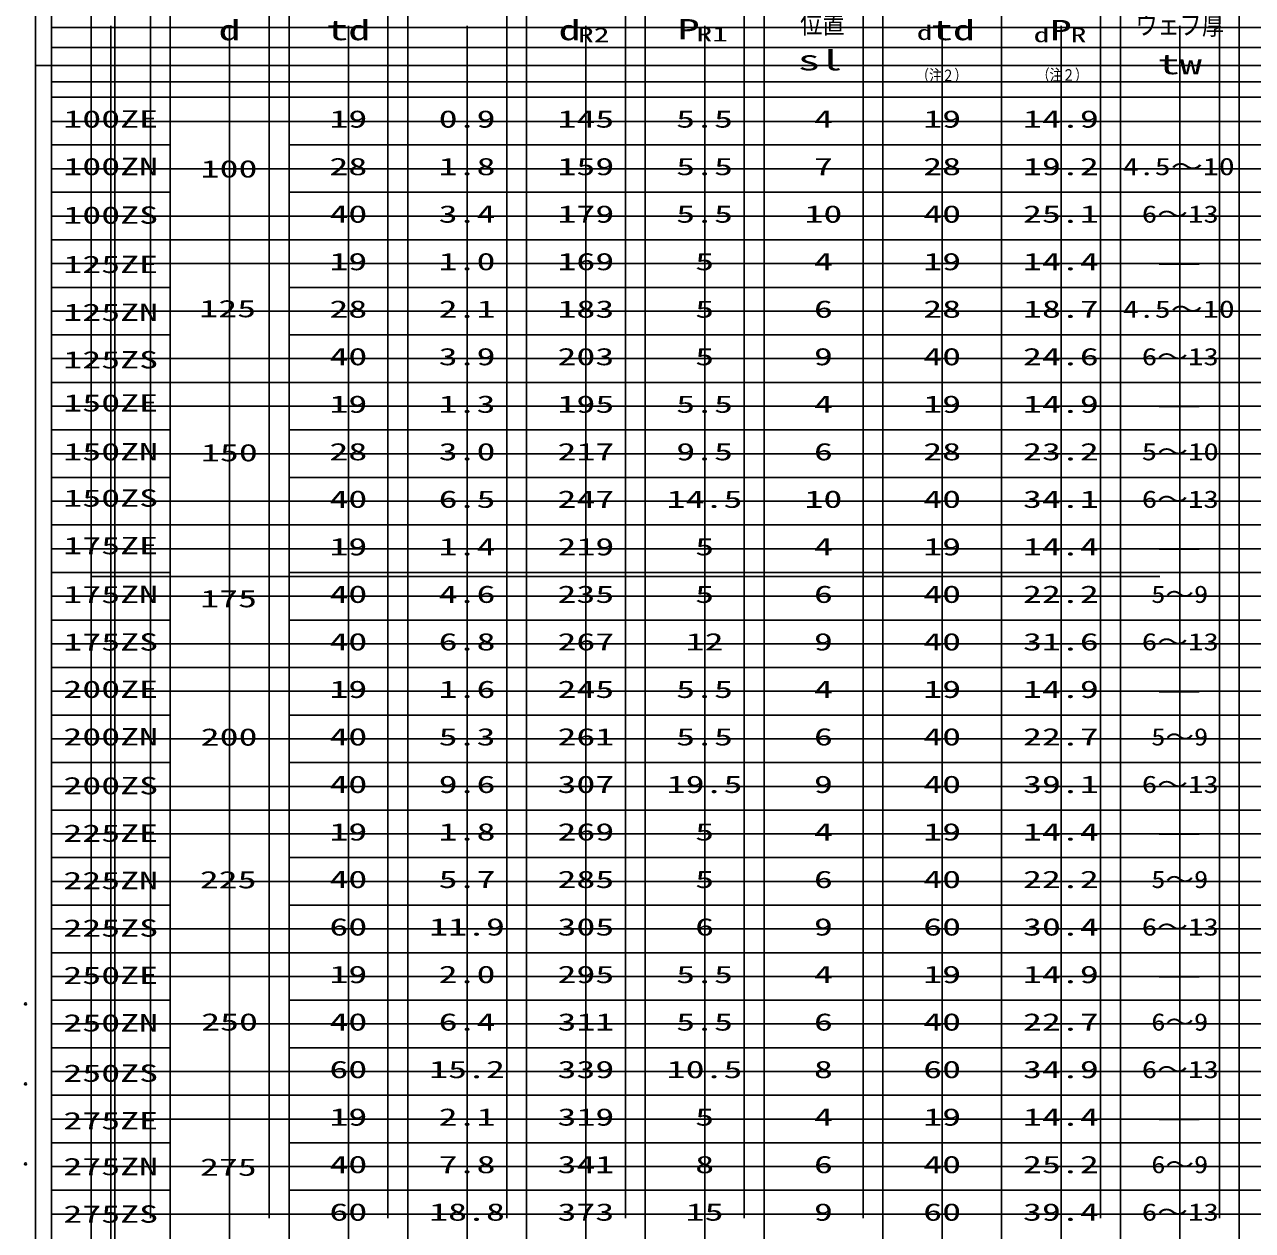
# Model space of a CAD drawing. Units: millimetres on the paper. Extents: x -420 to 420, y -297 to 297.
# Drawn here: x 136.8 to 291.8, y 22.7 to 175 of the extents above; entities that cross this region are included whole.
import ezdxf
from ezdxf.enums import TextEntityAlignment as Align

# ---------------------------------------------------------------- set-up
doc = ezdxf.new("R2010")
doc.units = ezdxf.units.MM
for name, color, linetype in [('0-0', 7, 'Continuous'), ('0-3_HOJO', 6, 'Continuous'), ('0-4_HWAKU', 7, 'Continuous'), ('0-7_MOJI', 7, 'Continuous'), ('0-A_WAKU', 7, 'Continuous'), ('0-E_ZUWAKU', 7, 'Continuous')]:
    doc.layers.add(name, color=color, linetype=linetype)
doc.styles.add('ＭＳ ゴシック', font='')
doc.styles.get('ＭＳ ゴシック').set_extended_font_data('MS Gothic')

msp = doc.modelspace()

# ---------------------------------------------------------------- linework, layer by layer
at = {"layer": '0-0'}
msp.add_line((245.167, -68.2), (245.167, 191.8), dxfattribs=at)
at = {"layer": '0-3_HOJO'}
for p, q in [((138.167, -256.5), (138.167, 249.8)), ((140.167, -256.5), (140.167, 239.8)), ((145.167, -256.5), (145.167, 239.8)), ((148.167, -256.5), (148.167, 239.8)), ((152.667, 24.3), (152.667, 195.3)), ((167.667, 24.3), (167.667, 195.3)), ((182.667, 24.3), (182.667, 195.3)), ((197.667, 24.3), (197.667, 195.3)), ((212.667, 24.3), (212.667, 195.3)), ((227.667, 24.3), (227.667, 195.3)), ((242.667, 24.3), (242.667, 195.3)), ((272.667, 24.3), (272.667, 195.3)), ((287.667, 24.3), (287.667, 195.3)), ((140.167, 174.597), (380.167, 174.597)), ((147.667, -2.2), (147.667, 174.8)), ((162.667, -68.2), (162.667, 174.8)), ((177.667, -68.2), (177.667, 174.8)), ((192.667, -68.2), (192.667, 174.8)), ((207.667, -68.2), (207.667, 174.8)), ((222.667, -68.2), (222.667, 174.8)), ((252.667, -68.2), (252.667, 174.8)), ((267.667, -68.2), (267.667, 174.8)), ((282.667, -68.2), (282.667, 174.8)), ((140.167, 172.097), (380.167, 172.097)), ((138.167, 169.8), (401, 169.8)), ((140.167, 169.8), (260.167, 169.8)), ((140.167, 167.745), (380.167, 167.745)), ((140.167, 162.745), (380.167, 162.745)), ((140.167, 156.745), (380.167, 156.745)), ((140.167, 150.8), (380.167, 150.8)), ((140.167, 144.8), (380.167, 144.8)), ((140.167, 138.8), (380.167, 138.8)), ((140.167, 132.8), (380.167, 132.8)), ((140.167, 126.8), (380.167, 126.8)), ((140.167, 120.8), (380.167, 120.8)), ((140.167, 114.8), (380.167, 114.8)), ((140.167, 108.8), (380.167, 108.8)), ((145.167, 105.3), (280.167, 105.3)), ((140.167, 102.8), (380.167, 102.8)), ((140.167, 96.8), (380.167, 96.8)), ((140.167, 90.8), (380.167, 90.8)), ((140.167, 84.8), (380.167, 84.8)), ((140.167, 78.8), (380.167, 78.8)), ((140.167, 72.8), (380.167, 72.8)), ((140.167, 66.8), (380.167, 66.8)), ((140.167, 60.8), (380.167, 60.8)), ((140.167, 54.8), (380.167, 54.8)), ((140.167, 48.8), (380.167, 48.8)), ((140.167, 42.8), (380.167, 42.8)), ((140.167, 36.8), (380.167, 36.8)), ((140.167, 30.8), (380.167, 30.8)), ((140.167, 24.8), (380.167, 24.8))]:
    msp.add_line(p, q, dxfattribs=at)
at = {"layer": '0-4_HWAKU'}
for p, q in [((140.167, -68.2), (140.167, 191.8)), ((155.167, -68.2), (155.167, 191.8)), ((170.167, -68.2), (170.167, 191.8)), ((185.167, -68.2), (185.167, 191.8)), ((200.167, -68.2), (200.167, 191.8)), ((215.167, -68.2), (215.167, 191.8)), ((230.167, -68.2), (230.167, 191.8)), ((260.167, -68.2), (260.167, 191.8)), ((290.167, -68.2), (290.167, 181.8)), ((140.167, 165.8), (395.167, 165.8)), ((280.058, 162.744), (285.129, 162.744)), ((140.167, 159.8), (155.167, 159.8)), ((170.167, 159.8), (395.167, 159.8)), ((140.167, 153.8), (155.167, 153.8)), ((170.167, 153.8), (395.167, 153.8)), ((140.167, 147.8), (155.167, 147.8)), ((155.167, 147.8), (395.167, 147.8)), ((280.058, 144.744), (285.129, 144.744)), ((140.167, 141.8), (155.167, 141.8)), ((170.167, 141.8), (395.167, 141.8)), ((215.167, 141.8), (290.167, 141.8)), ((140.167, 135.8), (155.167, 135.8)), ((170.167, 135.8), (395.167, 135.8)), ((140.167, 129.8), (395.167, 129.8)), ((280.058, 126.744), (285.129, 126.744)), ((140.167, 123.8), (155.167, 123.8)), ((170.167, 123.8), (395.167, 123.8)), ((140.167, 117.8), (155.167, 117.8)), ((170.167, 117.8), (395.167, 117.8)), ((215.167, 117.8), (290.167, 117.8)), ((140.167, 111.8), (155.167, 111.8)), ((155.167, 111.8), (395.167, 111.8)), ((280.058, 108.744), (285.129, 108.744)), ((140.167, 105.8), (155.167, 105.8)), ((170.167, 105.8), (395.167, 105.8)), ((215.167, 105.8), (290.167, 105.8)), ((140.167, 99.8), (155.167, 99.8)), ((170.167, 99.8), (395.167, 99.8)), ((140.167, 93.8), (395.167, 93.8)), ((280.058, 90.744), (285.129, 90.744)), ((140.167, 87.8), (155.167, 87.8)), ((170.167, 87.8), (395.167, 87.8)), ((140.167, 81.8), (155.167, 81.8)), ((170.167, 81.8), (395.167, 81.8)), ((215.167, 81.8), (290.167, 81.8)), ((140.167, 75.8), (155.167, 75.8)), ((155.167, 75.8), (395.167, 75.8)), ((280.058, 72.744), (285.129, 72.744)), ((140.167, 69.8), (155.167, 69.8)), ((170.167, 69.8), (395.167, 69.8)), ((140.167, 63.8), (155.167, 63.8)), ((170.167, 63.8), (395.167, 63.8)), ((140.167, 57.8), (395.167, 57.8)), ((280.058, 54.744), (285.129, 54.744)), ((140.167, 51.8), (155.167, 51.8)), ((170.167, 51.8), (395.167, 51.8)), ((140.167, 45.8), (155.167, 45.8)), ((170.167, 45.8), (395.167, 45.8)), ((140.167, 39.8), (155.167, 39.8)), ((155.167, 39.8), (395.167, 39.8)), ((280.058, 36.744), (285.129, 36.744)), ((140.167, 33.8), (155.167, 33.8)), ((170.167, 33.8), (395.167, 33.8)), ((140.167, 27.8), (155.167, 27.8)), ((170.167, 27.8), (395.167, 27.8))]:
    msp.add_line(p, q, dxfattribs=at)
at = {"layer": '0-A_WAKU'}
msp.add_line((275.167, -68.2), (275.167, 191.8), dxfattribs=at)
at = {"layer": '0-E_ZUWAKU'}
for centre in [(136.894, 51.325), (136.894, 41.225), (136.894, 31.125)]:
    msp.add_circle(centre, 0.125, dxfattribs=at)

# ---------------------------------------------------------------- texts
at = {"layer": '0-7_MOJI', "style": 'ＭＳ ゴシック'}
for s, height, width, p in [('d', 2.566, 1.6, (161.267, 172.234)), ('td', 2.566, 1.6, (174.867, 172.234)), ('d', 2.566, 1.6, (204.214, 172.234)), ('P', 2.566, 1.6, (219.228, 172.336)), ('位置', 2.566, 0.8, (234.728, 173.084)), ('td', 2.566, 1.6, (251.229, 172.234)), ('P', 2.566, 1.6, (266.236, 172.234)), ('ウェブ厚', 2.566, 0.8, (277.067, 172.937)), ('R2', 1.833, 1.6, (206.661, 172.205)), ('R1', 1.833, 1.6, (221.615, 172.307)), ('d', 1.833, 1.6, (249.443, 172.487)), ('d', 1.833, 1.6, (264.205, 172.205)), ('R', 1.833, 1.6, (268.882, 172.205)), ('sl', 2.566, 1.6, (234.451, 168.426)), ('tw', 2.566, 1.6, (279.867, 167.937)), ('（注２）', 1.466, 0.8, (249.409, 167.381)), ('（注２）', 1.466, 0.8, (264.631, 167.439)), ('100ZE', 2.199, 1.6, (141.667, 161.3)), ('19', 2.199, 1.6, (175.267, 161.3)), ('0.9', 2.199, 1.6, (189.067, 161.3)), ('145', 2.199, 1.6, (204.067, 161.3)), ('5.5', 2.199, 1.6, (219.067, 161.3)), ('4', 2.199, 1.6, (236.467, 161.3)), ('19', 2.199, 1.6, (250.267, 161.3)), ('14.9', 2.199, 1.6, (262.867, 161.3)), ('100ZN', 2.199, 1.6, (141.667, 155.3)), ('100', 2.199, 1.6, (159.002, 155.006)), ('28', 2.199, 1.6, (175.267, 155.3)), ('1.8', 2.199, 1.6, (189.067, 155.3)), ('159', 2.199, 1.6, (204.067, 155.3)), ('5.5', 2.199, 1.6, (219.067, 155.3)), ('7', 2.199, 1.6, (236.467, 155.3)), ('28', 2.199, 1.6, (250.267, 155.3)), ('19.2', 2.199, 1.6, (262.867, 155.3)), ('4.5～10', 2.199, 1.35, (275.467, 155.3)), ('100ZS', 2.199, 1.6, (141.667, 149.163)), ('40', 2.199, 1.6, (175.267, 149.3)), ('3.4', 2.199, 1.6, (189.067, 149.3)), ('179', 2.199, 1.6, (204.067, 149.3)), ('5.5', 2.199, 1.6, (219.067, 149.3)), ('10', 2.199, 1.6, (235.267, 149.3)), ('40', 2.199, 1.6, (250.267, 149.3)), ('25.1', 2.199, 1.6, (262.867, 149.3)), ('6～13', 2.199, 1.3, (277.867, 149.3)), ('125ZE', 2.199, 1.6, (141.667, 142.948)), ('19', 2.199, 1.6, (175.267, 143.3)), ('1.0', 2.199, 1.6, (189.067, 143.3)), ('169', 2.199, 1.6, (204.067, 143.3)), ('5', 2.199, 1.6, (221.467, 143.3)), ('4', 2.199, 1.6, (236.467, 143.3)), ('19', 2.199, 1.6, (250.267, 143.3)), ('14.4', 2.199, 1.6, (262.867, 143.3)), ('125ZN', 2.199, 1.6, (141.667, 136.899)), ('125', 2.199, 1.6, (158.838, 137.36)), ('28', 2.199, 1.6, (175.267, 137.3)), ('2.1', 2.199, 1.6, (189.067, 137.3)), ('183', 2.199, 1.6, (204.067, 137.3)), ('5', 2.199, 1.6, (221.467, 137.3)), ('6', 2.199, 1.6, (236.467, 137.3)), ('28', 2.199, 1.6, (250.267, 137.3)), ('18.7', 2.199, 1.6, (262.867, 137.3)), ('4.5～10', 2.199, 1.35, (275.467, 137.3)), ('125ZS', 2.199, 1.6, (141.667, 130.899)), ('40', 2.199, 1.6, (175.267, 131.3)), ('3.9', 2.199, 1.6, (189.067, 131.3)), ('203', 2.199, 1.6, (204.067, 131.3)), ('5', 2.199, 1.6, (221.467, 131.3)), ('9', 2.199, 1.6, (236.467, 131.3)), ('40', 2.199, 1.6, (250.267, 131.3)), ('24.6', 2.199, 1.6, (262.867, 131.3)), ('6～13', 2.199, 1.3, (277.867, 131.3)), ('150ZE', 2.199, 1.6, (141.667, 125.452)), ('19', 2.199, 1.6, (175.267, 125.3)), ('1.3', 2.199, 1.6, (189.067, 125.3)), ('195', 2.199, 1.6, (204.067, 125.3)), ('5.5', 2.199, 1.6, (219.067, 125.3)), ('4', 2.199, 1.6, (236.467, 125.3)), ('19', 2.199, 1.6, (250.267, 125.3)), ('14.9', 2.199, 1.6, (262.867, 125.3)), ('150ZN', 2.199, 1.6, (141.667, 119.291)), ('150', 2.199, 1.6, (159.046, 119.175)), ('28', 2.199, 1.6, (175.267, 119.3)), ('3.0', 2.199, 1.6, (189.067, 119.3)), ('217', 2.199, 1.6, (204.067, 119.3)), ('9.5', 2.199, 1.6, (219.067, 119.3)), ('6', 2.199, 1.6, (236.467, 119.3)), ('28', 2.199, 1.6, (250.267, 119.3)), ('23.2', 2.199, 1.6, (262.867, 119.3)), ('5～10', 2.199, 1.3, (277.867, 119.3)), ('150ZS', 2.199, 1.6, (141.667, 113.44)), ('40', 2.199, 1.6, (175.267, 113.3)), ('6.5', 2.199, 1.6, (189.067, 113.3)), ('247', 2.199, 1.6, (204.067, 113.3)), ('14.5', 2.199, 1.6, (217.867, 113.3)), ('10', 2.199, 1.6, (235.267, 113.3)), ('40', 2.199, 1.6, (250.267, 113.3)), ('34.1', 2.199, 1.6, (262.867, 113.3)), ('6～13', 2.199, 1.3, (277.867, 113.3)), ('175ZE', 2.199, 1.6, (141.667, 107.44)), ('19', 2.199, 1.6, (175.267, 107.3)), ('219', 2.199, 1.6, (204.067, 107.3)), ('19', 2.199, 1.6, (250.267, 107.3)), ('1.4', 2.199, 1.6, (189.067, 107.3)), ('5', 2.199, 1.6, (221.467, 107.3)), ('4', 2.199, 1.6, (236.467, 107.3)), ('14.4', 2.199, 1.6, (262.867, 107.3)), ('175ZN', 2.199, 1.6, (141.667, 101.276)), ('40', 2.199, 1.6, (175.267, 101.3)), ('4.6', 2.199, 1.6, (189.067, 101.3)), ('235', 2.199, 1.6, (204.067, 101.3)), ('5', 2.199, 1.6, (221.467, 101.3)), ('6', 2.199, 1.6, (236.467, 101.3)), ('40', 2.199, 1.6, (250.267, 101.3)), ('22.2', 2.199, 1.6, (262.867, 101.3)), ('5～9', 2.199, 1.2, (279.067, 101.3)), ('175', 2.199, 1.6, (158.956, 100.744)), ('175ZS', 2.199, 1.6, (141.667, 95.276)), ('40', 2.199, 1.6, (175.267, 95.3)), ('6.8', 2.199, 1.6, (189.067, 95.3)), ('267', 2.199, 1.6, (204.067, 95.3)), ('12', 2.199, 1.6, (220.267, 95.3)), ('9', 2.199, 1.6, (236.467, 95.3)), ('40', 2.199, 1.6, (250.267, 95.3)), ('31.6', 2.199, 1.6, (262.867, 95.3)), ('6～13', 2.199, 1.3, (277.867, 95.3)), ('200ZE', 2.199, 1.6, (141.667, 89.3)), ('19', 2.199, 1.6, (175.267, 89.3)), ('1.6', 2.199, 1.6, (189.067, 89.3)), ('245', 2.199, 1.6, (204.067, 89.3)), ('5.5', 2.199, 1.6, (219.067, 89.3)), ('4', 2.199, 1.6, (236.467, 89.3)), ('19', 2.199, 1.6, (250.267, 89.3)), ('14.9', 2.199, 1.6, (262.867, 89.3)), ('200ZN', 2.199, 1.6, (141.667, 83.3)), ('200', 2.199, 1.6, (159.011, 83.277)), ('40', 2.199, 1.6, (175.267, 83.3)), ('5.3', 2.199, 1.6, (189.067, 83.3)), ('261', 2.199, 1.6, (204.067, 83.3)), ('5.5', 2.199, 1.6, (219.067, 83.3)), ('6', 2.199, 1.6, (236.467, 83.3)), ('40', 2.199, 1.6, (250.267, 83.3)), ('22.7', 2.199, 1.6, (262.867, 83.3)), ('5～9', 2.199, 1.2, (279.067, 83.3)), ('200ZS', 2.199, 1.6, (141.667, 77.136)), ('40', 2.199, 1.6, (175.267, 77.3)), ('9.6', 2.199, 1.6, (189.067, 77.3)), ('307', 2.199, 1.6, (204.067, 77.3)), ('19.5', 2.199, 1.6, (217.867, 77.3)), ('9', 2.199, 1.6, (236.467, 77.3)), ('40', 2.199, 1.6, (250.267, 77.3)), ('39.1', 2.199, 1.6, (262.867, 77.3)), ('6～13', 2.199, 1.3, (277.867, 77.3)), ('225ZE', 2.199, 1.6, (141.667, 71.136)), ('19', 2.199, 1.6, (175.267, 71.3)), ('1.8', 2.199, 1.6, (189.067, 71.3)), ('269', 2.199, 1.6, (204.067, 71.3)), ('5', 2.199, 1.6, (221.467, 71.3)), ('4', 2.199, 1.6, (236.467, 71.3)), ('19', 2.199, 1.6, (250.267, 71.3)), ('14.4', 2.199, 1.6, (262.867, 71.3)), ('225ZN', 2.199, 1.6, (141.667, 65.16)), ('225', 2.199, 1.6, (158.894, 65.26)), ('40', 2.199, 1.6, (175.267, 65.3)), ('5.7', 2.199, 1.6, (189.067, 65.3)), ('285', 2.199, 1.6, (204.067, 65.3)), ('5', 2.199, 1.6, (221.467, 65.3)), ('6', 2.199, 1.6, (236.467, 65.3)), ('40', 2.199, 1.6, (250.267, 65.3)), ('22.2', 2.199, 1.6, (262.867, 65.3)), ('5～9', 2.199, 1.2, (279.067, 65.3)), ('225ZS', 2.199, 1.6, (141.667, 59.16)), ('60', 2.199, 1.6, (175.267, 59.3)), ('11.9', 2.199, 1.6, (187.867, 59.3)), ('305', 2.199, 1.6, (204.067, 59.3)), ('6', 2.199, 1.6, (221.467, 59.3)), ('9', 2.199, 1.6, (236.467, 59.3)), ('60', 2.199, 1.6, (250.267, 59.3)), ('30.4', 2.199, 1.6, (262.867, 59.3)), ('6～13', 2.199, 1.3, (277.867, 59.3)), ('250ZE', 2.199, 1.6, (141.667, 53.184)), ('19', 2.199, 1.6, (175.267, 53.3)), ('2.0', 2.199, 1.6, (189.067, 53.3)), ('295', 2.199, 1.6, (204.067, 53.3)), ('5.5', 2.199, 1.6, (219.067, 53.3)), ('4', 2.199, 1.6, (236.467, 53.3)), ('19', 2.199, 1.6, (250.267, 53.3)), ('14.9', 2.199, 1.6, (262.867, 53.3)), ('250ZN', 2.199, 1.6, (141.667, 47.184)), ('250', 2.199, 1.6, (159.067, 47.301)), ('40', 2.199, 1.6, (175.267, 47.3)), ('6.4', 2.199, 1.6, (189.067, 47.3)), ('311', 2.199, 1.6, (204.067, 47.3)), ('5.5', 2.199, 1.6, (219.067, 47.3)), ('6', 2.199, 1.6, (236.467, 47.3)), ('40', 2.199, 1.6, (250.267, 47.3)), ('22.7', 2.199, 1.6, (262.867, 47.3)), ('6～9', 2.199, 1.2, (279.067, 47.3)), ('250ZS', 2.199, 1.6, (141.667, 40.832)), ('60', 2.199, 1.6, (175.267, 41.3)), ('15.2', 2.199, 1.6, (187.867, 41.3)), ('339', 2.199, 1.6, (204.067, 41.3)), ('10.5', 2.199, 1.6, (217.867, 41.3)), ('8', 2.199, 1.6, (236.467, 41.3)), ('60', 2.199, 1.6, (250.267, 41.3)), ('34.9', 2.199, 1.6, (262.867, 41.3)), ('6～13', 2.199, 1.3, (277.867, 41.3)), ('275ZE', 2.199, 1.6, (141.667, 34.832)), ('19', 2.199, 1.6, (175.267, 35.3)), ('2.1', 2.199, 1.6, (189.067, 35.3)), ('319', 2.199, 1.6, (204.067, 35.3)), ('5', 2.199, 1.6, (221.467, 35.3)), ('4', 2.199, 1.6, (236.467, 35.3)), ('19', 2.199, 1.6, (250.267, 35.3)), ('14.4', 2.199, 1.6, (262.867, 35.3)), ('275ZN', 2.199, 1.6, (141.667, 29.045)), ('275', 2.199, 1.6, (158.916, 28.969)), ('40', 2.199, 1.6, (175.267, 29.3)), ('7.8', 2.199, 1.6, (189.067, 29.3)), ('341', 2.199, 1.6, (204.067, 29.3)), ('8', 2.199, 1.6, (221.467, 29.3)), ('6', 2.199, 1.6, (236.467, 29.3)), ('40', 2.199, 1.6, (250.267, 29.3)), ('25.2', 2.199, 1.6, (262.867, 29.3)), ('6～9', 2.199, 1.2, (279.067, 29.3)), ('275ZS', 2.199, 1.6, (141.667, 23.045)), ('60', 2.199, 1.6, (175.267, 23.3)), ('18.8', 2.199, 1.6, (187.867, 23.3)), ('373', 2.199, 1.6, (204.067, 23.3)), ('15', 2.199, 1.6, (220.267, 23.3)), ('9', 2.199, 1.6, (236.467, 23.3)), ('60', 2.199, 1.6, (250.267, 23.3)), ('39.4', 2.199, 1.6, (262.867, 23.3)), ('6～13', 2.199, 1.3, (277.867, 23.3))]:
    msp.add_text(s, height=height, dxfattribs=dict(at, width=width)).set_placement(p, align=Align.BOTTOM_LEFT)

doc.saveas('drawing.dxf')
